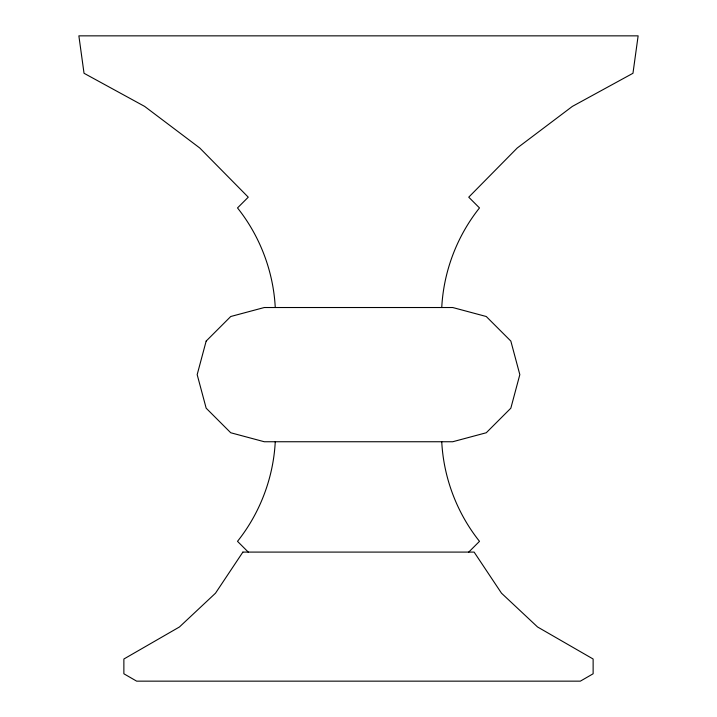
<?xml version="1.0" encoding="UTF-8"?>
<svg xmlns="http://www.w3.org/2000/svg" width="717" height="717" viewBox="0 0 717 717"><rect width="100%" height="100%" fill="white"/><g stroke="black" fill="none" stroke-linecap="round" stroke-linejoin="round"><path stroke-width="1.08" d="M275.256 441.744C273.392 477.836 260.038 513.076 237.506 541.335L248.261 552.09M441.744 307.521C443.608 271.429 456.962 236.189 479.494 207.93L468.739 197.175L517.235 147.998L572.363 106.403L632.968 73.277L638.13 35.85L78.87 35.85L84.032 73.277L144.637 106.403L199.765 147.998L248.261 197.175L237.506 207.93C260.038 236.189 273.392 271.429 275.256 307.521M468.739 552.09L479.494 541.335C456.962 513.076 443.608 477.836 441.744 441.744M206.164 341.077L197.175 374.632L206.164 408.188L230.731 432.754L264.286 441.744L452.714 441.744L486.269 432.754L510.836 408.188L519.825 374.632L510.836 341.077L486.269 316.511L452.714 307.521L264.286 307.521L230.731 316.511L206.164 341.077M242.884 552.09L215.494 593.201L179.447 626.972L123.871 659.013L123.871 673.774L136.642 681.15L580.358 681.15L593.129 673.774L593.129 659.013L537.553 626.972L501.506 593.201L474.116 552.09L242.884 552.09"/></g></svg>
